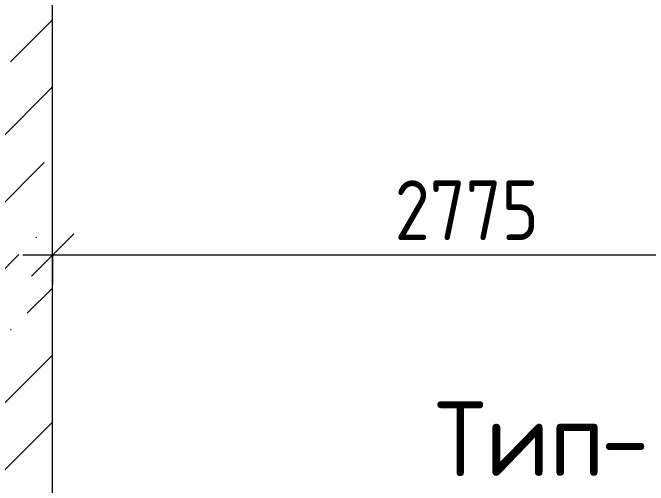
# Model space of a CAD drawing. Header units: millimetres. Extents: x -60946 to 138510, y -262288 to 24501.
# Drawn here: x 45676 to 47805, y -195023 to -193440 of the extents above; entities that cross this region are included whole.
import ezdxf

# ---------------------------------------------------------------- set-up
doc = ezdxf.new("R2010")
doc.units = ezdxf.units.MM
doc.linetypes.add('ADSK_Линия сетки', pattern=[25, 20, -2.5, 0, -2.5])
doc.layers.add('2)Тип-4', color=7, linetype='Continuous', lineweight=30, true_color=0x0080c0)
for name, color, linetype, lineweight in [('Оси', 7, 'Continuous', 9), ('Размеры', 7, 'Continuous', 9), ('Стены наружные', 7, 'Continuous', 18)]:
    doc.layers.add(name, color=color, linetype=linetype, lineweight=lineweight)
doc.styles.add('GOST Common_3', font='', dxfattribs={"width": 0.9, "height": 200})
doc.styles.add('GOST Common_4', font='', dxfattribs={"height": 250})
doc.styles.get('GOST Common_3').set_extended_font_data('GOST Common')
doc.styles.get('GOST Common_4').set_extended_font_data('GOST Common')
doc.dimstyles.new('ADSK_Основной_2_0_2', dxfattribs={"dimscale": 304.8, "dimtxt": 201.142999, "dimasz": 0.463911, "dimexe": 0.328084, "dimexo": 0.328084, "dimgap": 0.164042, "dimtad": 1, "dimdec": 3, "dimrnd": 0.001, "dimdsep": 46, "dimtxsty": 'GOST Common_3', "dimblk1": 'OBLIQUE', "dimblk2": 'OBLIQUE', "dimsah": 1, "dimcen": 0.09, "dimdle": 0.328084, "dimazin": 2, "dimtfac": 1, "dimtdec": 4, "dimtix": 1, "dimtmove": 0, "dimatfit": 3, "dimfxl": 1, "dimtvp": 1, "dimtolj": 1, "dimtzin": 0, "dimlwd": 20, "dimlwe": 20, "dimarcsym": 2})

# ---------------------------------------------------------------- blocks, each defined once
blk = doc.blocks.new('_Oblique')
at = {"color": 0, "linetype": 'ByBlock', "lineweight": -2}
blk.add_line((-0.5, -0.5), (0.5, 0.5), dxfattribs=at)
blk = doc.blocks.new('*D6248')
at = {"layer": 'Defpoints', "color": 0, "transparency": 16777216}
for p in [(45809.4, -194151.4), (48584.4, -194251.4), (48584.4, -194623.5)]:
    blk.add_point(p, dxfattribs=at)
at = {"layer": 'Размеры', "color": 0, "lineweight": 20, "transparency": 16777216}
for p, q in [((48584.4, -194523.5), (48584.4, -194151.4)), ((45709.4, -194251.4), (48684.4, -194251.4)), ((45809.4, -194251.4), (45809.4, -194351.4))]:
    blk.add_line(p, q, dxfattribs=at)
at = {"layer": 'Размеры', "color": 0, "lineweight": 20, "transparency": 16777216, "xscale": 141.4, "yscale": 141.4, "zscale": 141.4, "rotation": 180}
blk.add_blockref('_Oblique', (45809.4, -194251.4), dxfattribs=at)
at = {"layer": 'Размеры', "color": 0, "lineweight": 20, "transparency": 16777216, "xscale": 141.4, "yscale": 141.4, "zscale": 141.4}
blk.add_blockref('_Oblique', (48584.4, -194251.4), dxfattribs=at)
at = {"layer": 'Размеры', "color": 0, "lineweight": 9, "transparency": 16777216, "insert": (47196.9, -194101.4), "char_height": 200, "width": 605.475, "attachment_point": 5, "style": 'GOST Common_3'}
blk.add_mtext('\\A1;2775', dxfattribs=at)

msp = doc.modelspace()

# ---------------------------------------------------------------- hatches: boundary and pattern name
at = {"layer": 'Стены наружные', "lineweight": 9}
h = msp.add_hatch(dxfattribs=at)
h.set_pattern_fill('FP_2', color=256, style=0, pattern_type=2)
h.set_pattern_definition([(45, (9.36, -198628.46), (84.18955, 308.69595), [396.875, -79.375, 3.353, -76.022])])
h.paths.add_polyline_path([(45609.3615, -196023.4914), (45809.3615, -196023.4914), (45809.3615, -187423.4914), (45609.3615, -187423.4914), (45609.3615, -195823.4914)])

# ---------------------------------------------------------------- linework, layer by layer
at = {"layer": 'Оси', "linetype": 'ADSK_Линия сетки', "lineweight": 5}
msp.add_line((45809.3615, -209602.3427), (45809.3615, -188601.0153), dxfattribs=at)
at = {"layer": 'Стены наружные', "lineweight": 9}
msp.add_line((45809.3615, -195898.4914), (45809.3615, -192123.4914), dxfattribs=at)

# ---------------------------------------------------------------- texts
at = {"layer": '2)Тип-4', "color": 116, "lineweight": 30, "true_color": 0x008040, "char_height": 250, "attachment_point": 1, "style": 'GOST Common_4'}
for s, insert, width in [('Тип', (47090.4401, -194741.8932), 673.4175), ('-6', (47646.0651, -194741.8932), 432.91125)]:
    msp.add_mtext(s, dxfattribs=dict(at, insert=insert, width=width))

# ---------------------------------------------------------------- dimensions: what is measured, and where the dimension line sits
at = {"layer": 'Размеры', "lineweight": 9}
dim = msp.add_linear_dim(base=(48584.3615, -194251.4062), p1=(45809.3615, -194151.4213), p2=(48584.3615, -194623.4914), dimstyle='ADSK_Основной_2_0_2', override={"dimpost": '<>', "dimfxl": 2814.866812}, dxfattribs=at)
dim.commit()
dim.dimension.update_dxf_attribs({"geometry": '*D6248', "text_midpoint": (47196.8615, -194101.4062)})

doc.saveas('drawing.dxf')
